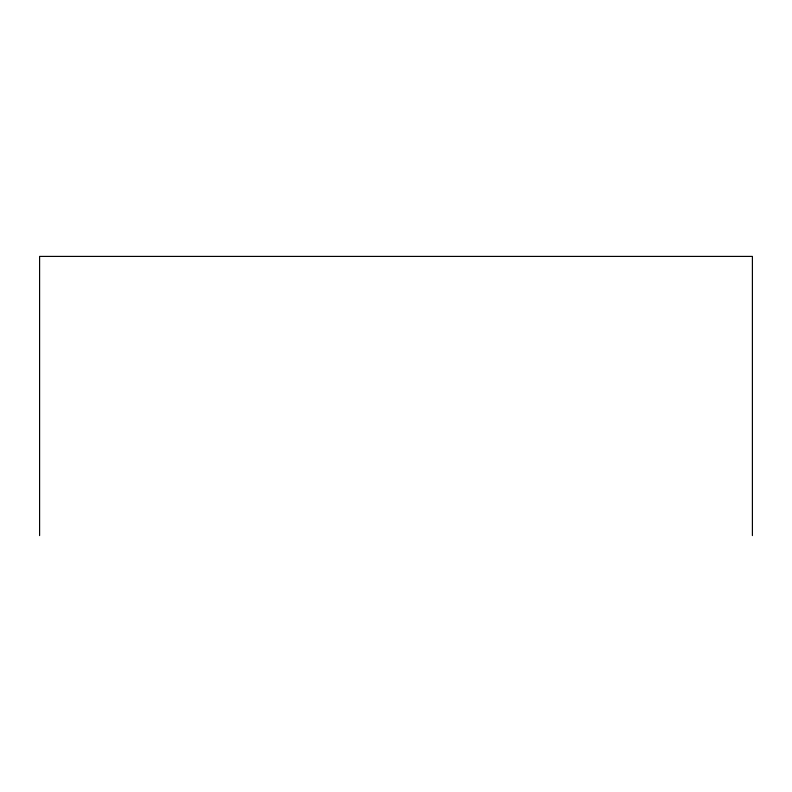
<?xml version="1.0" encoding="UTF-8"?>
<svg xmlns="http://www.w3.org/2000/svg" width="792" height="792" viewBox="0 0 792 792"><rect width="100%" height="100%" fill="white"/><g stroke="black" fill="none" stroke-linecap="round" stroke-linejoin="round"><path stroke-width="1.19" d="M752.4 535.59L752.4 256.41L39.6 256.41L39.6 535.59"/></g></svg>
